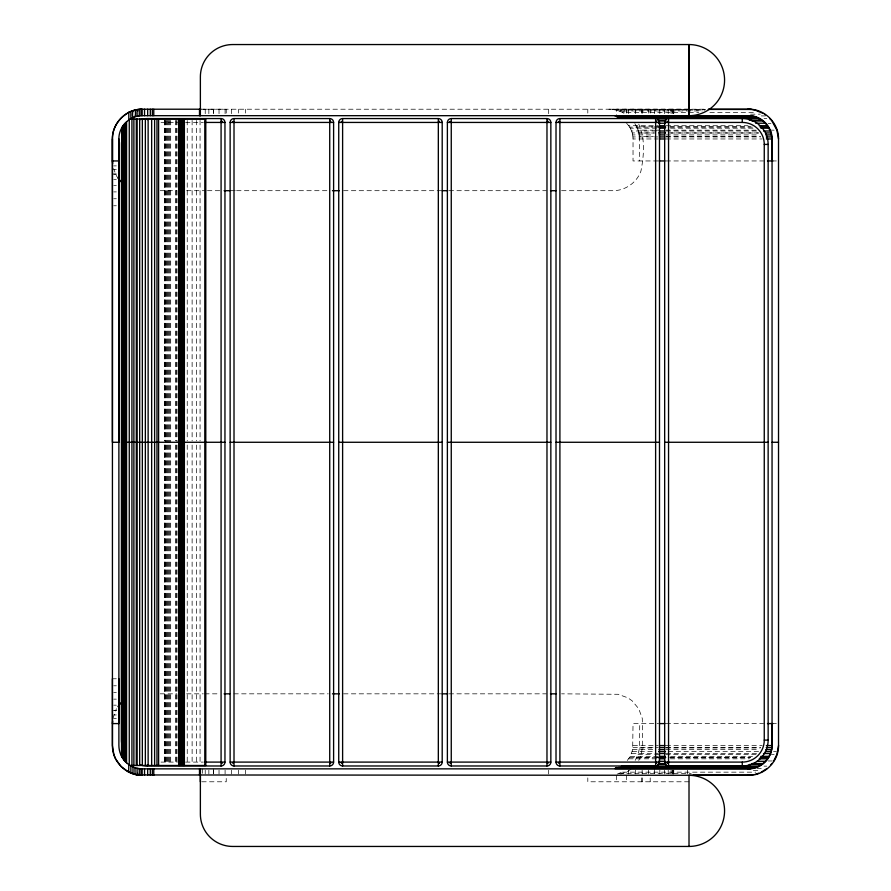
<?xml version="1.0" encoding="UTF-8"?>
<svg xmlns="http://www.w3.org/2000/svg" width="891" height="891" viewBox="0 0 891 891"><rect width="100%" height="100%" fill="white"/><g stroke="black" fill="none" stroke-linecap="round" stroke-linejoin="round"><path stroke-width="0.67" stroke-dasharray="4.46 3.34" d="M627.264 760.502L630.293 756.336L632.666 749.609L633.033 723.581L658.026 723.581M635.16 760.424L638.045 754.376L639.526 747.95L639.727 723.581M112.879 718.413L116.42 708.713M638.736 760.446L640.93 755.746L642.723 745.567L642.277 718.413L638.736 708.713L632.098 700.794L627.854 697.82L618.142 694.289L561.597 693.833M631.04 769.1L627.854 771.328L620.648 774.19M617.229 774.123L623.956 771.283M203.092 109.214L226.236 109.214L226.236 113.101M689.01 109.214L616.494 109.214L616.494 115.685M200.375 109.214L705.627 109.214M608.932 109.214L705.627 109.437M612.607 109.437L616.171 110.094L686.994 110.094M688.375 110.094L705.037 110.094M616.171 110.094L619.022 110.941L702.331 110.941M619.022 110.941L622.408 112.366L698.778 112.366M709.882 112.366L754.321 112.366M750.545 114.171L760.268 114.171M761.293 115.919L765.458 115.919M764.033 118.38L766.806 118.38M161.004 122.435L177.387 122.435M185.584 122.435L203.326 122.435M768.165 123.571L770.938 123.571M626.596 123.225L628.69 125.72L657.848 125.72M666.19 125.72L748.106 125.72M634.86 123.571L636.653 126.778L653.315 126.778M654.707 126.778L658.872 126.778M669.976 126.778L750.512 126.778M628.69 125.72L629.636 127.101L653.248 127.101M654.629 127.101L658.794 127.101M669.909 127.101L753.218 127.101M629.636 127.101L630.293 128.193L658.07 128.193M670.567 128.193L753.875 128.193M636.653 126.778L638.045 130.153L653.315 130.153M654.707 130.153L658.872 130.153M665.811 130.153L756.069 130.153M771.339 130.153L774.123 130.153M630.293 128.193L631.574 130.999L657.959 130.999M666.29 130.999L756.548 130.999M631.574 130.999L632.209 132.937L654.428 132.937M668.317 132.937L758.564 132.937M638.045 130.153L638.88 133.004L654.15 133.004M670.812 133.004L758.297 133.004M632.209 132.937L632.666 134.92L653.493 134.92M665.989 134.92L759.021 134.92M638.88 133.004L639.526 136.579L653.415 136.579M665.911 136.579L760.335 136.579M632.666 134.92L632.944 136.936L657.937 136.936M666.268 136.936L760.68 136.936M632.944 136.936L633.033 138.963L658.026 138.963M666.112 138.963L762.161 138.963M658.026 160.948L633.033 160.948L633.033 138.963M666.112 160.948L763.554 160.948M771.884 160.948L777.242 160.948M113.714 165.882L116.298 165.882M113.714 169.602L116.298 169.602M112.422 173.979L116.298 173.979M113.714 174.213L116.298 174.213M113.714 179.369L116.298 179.369M113.714 185.384L116.298 185.384M160.235 190.696L176.897 190.696M186.62 190.696L206.066 190.696M207.447 190.696L219.954 190.696M231.059 190.696L235.224 190.696M236.616 190.696L328.278 190.696M343.558 190.696L440.767 190.696M449.097 190.696L546.317 190.696M561.597 190.696L612.975 190.696C625.204 190.741 636.798 182.633 640.93 171.128C643.915 155.892 645.44 138.517 638.736 124.094M113.714 191.899L116.298 191.899M113.714 198.749L116.298 198.749M113.714 205.765L116.298 205.765M112.422 678.775L116.298 678.775M113.714 685.792L116.298 685.792M113.714 692.63L116.298 692.63M160.235 693.833L176.897 693.833M186.62 693.833L203.282 693.833M204.674 693.833L219.954 693.833M233.843 693.833L328.278 693.833M343.558 693.833L440.767 693.833M449.097 693.833L546.317 693.833M113.714 699.145L116.298 699.145M113.714 705.171L116.298 705.171M113.714 710.327L116.298 710.327M113.714 710.55L116.298 710.55M113.714 714.938L116.298 714.938M113.714 718.647L116.298 718.647M666.112 723.581L763.554 723.581M771.884 723.581L777.242 723.581M633.033 745.567L658.026 745.567M666.112 745.567L762.161 745.567M632.944 747.594L657.937 747.594M666.268 747.594L760.68 747.594M639.526 747.95L653.415 747.95M665.911 747.95L760.335 747.95M632.666 749.609L653.493 749.609M665.989 749.609L759.021 749.609M632.209 751.592L654.428 751.592M668.317 751.592L758.564 751.592M773.566 751.525L776.339 751.525M631.574 753.53L657.959 753.53M666.29 753.53L757.929 753.53M638.045 754.376L653.315 754.376M654.707 754.376L658.872 754.376M665.811 754.376L756.069 754.376M771.339 754.376L774.123 754.376M630.293 756.336L658.07 756.336M670.567 756.336L752.494 756.336M629.636 757.439L653.248 757.439M654.629 757.439L658.794 757.439M669.909 757.439L750.445 757.439M636.653 757.751L653.315 757.751M654.707 757.751L658.872 757.751M669.976 757.751L750.512 757.751M628.69 758.809L657.848 758.809M670.355 758.809L749.498 758.809M768.165 760.97L772.33 760.97M161.004 762.095L177.387 762.095M185.584 762.095L203.326 762.095M764.033 766.149L766.806 766.149M757.127 768.621L761.293 768.621M753.329 770.359L760.268 770.359M622.408 772.163L755.713 772.163M619.022 773.588L691.227 773.588M201.734 781.786L226.236 781.786L226.236 775.315M689.01 781.786L587.804 781.786L587.804 777.91M612.975 109.214L618.142 109.671L627.854 113.202M622.408 112.366L623.956 113.246M118.648 179.013L116.42 175.828L113.558 168.622M639.526 136.579L639.727 160.948M687.529 770.147L687.529 774.023M673.752 109.214L673.752 115.685M673.752 770.147L673.752 774.023M673.529 109.214L673.529 115.685M673.529 770.147L673.529 774.023M672.928 109.214L672.928 115.685M672.928 770.147L672.928 774.023M672.26 109.214L672.26 113.09M672.26 770.147L672.26 774.023M671.068 109.214L671.068 115.685M671.068 770.147L671.068 774.023M668.217 109.214L668.217 115.685M668.217 770.147L668.217 774.023M664.441 109.214L664.441 115.685M664.441 770.147L664.441 774.023M659.83 109.214L659.83 115.685M659.83 770.147L659.83 774.023M654.495 109.214L654.495 115.685M654.495 768.855L654.495 774.023M650.207 109.214L650.207 113.09M650.207 777.91L650.207 781.786M648.548 109.214L648.548 113.09M648.548 770.147L648.548 774.023M642.366 109.214L642.366 113.09M642.366 777.91L642.366 781.786M642.144 109.214L642.144 113.09M642.144 770.147L642.144 774.023M641.487 109.214L641.487 113.09M641.487 777.91L641.487 781.786M635.417 109.214L635.417 115.685M635.417 770.147L635.417 774.023M628.534 109.214L628.534 115.685M628.534 770.147L628.534 774.023M626.596 109.214L626.596 113.09M626.596 775.315L626.596 781.786M616.494 775.315L616.494 781.786M587.804 109.214L587.804 113.09M548.678 109.214L548.678 115.685M548.678 770.147L548.678 774.023M245.638 109.214L245.638 113.09M245.638 770.147L245.638 774.023M238.554 109.214L238.554 113.09M238.554 770.147L238.554 774.023M231.649 109.214L231.649 115.685M231.649 770.147L231.649 774.023M225.089 109.214L225.089 115.685M225.089 770.147L225.089 774.023M219.03 109.214L219.03 115.685M219.03 770.147L219.03 774.023M213.628 109.214L213.628 115.685M213.628 768.855L213.628 774.023M213.406 109.214L213.406 113.09M213.406 770.147L213.406 774.023M208.862 109.214L208.862 115.685M208.862 770.147L208.862 774.023M205.22 109.214L205.22 115.685M205.22 770.147L205.22 774.023M202.547 768.855L202.547 774.023M200.063 120.441L200.063 440.878M200.063 445.043L200.063 764.088M196.432 120.441L196.432 440.878M196.432 445.043L196.432 764.088M192.122 120.441L192.122 440.878M192.122 445.043L192.122 764.088M187.233 120.441L187.233 440.878M187.233 445.043L187.233 764.088M177.019 120.441L177.019 442.27M177.019 445.043L177.019 764.088M176.229 120.441L176.229 440.878M176.229 445.043L176.229 764.088M175.382 120.441L175.382 440.878M175.382 445.043L175.382 764.088M170.693 120.441L170.693 442.27M170.693 445.043L170.693 764.088M169.802 120.441L169.802 442.27M169.802 445.043L169.802 764.088M168.9 120.441L168.9 442.27M168.9 445.043L168.9 764.088M168.02 120.441L168.02 442.27M168.02 445.043L168.02 764.088M167.174 120.441L167.174 442.27M167.174 445.043L167.174 764.088M166.394 120.441L166.394 442.27M166.394 445.043L166.394 764.088M165.704 120.441L165.704 442.27M165.704 445.043L165.704 764.088M165.113 120.441L165.113 442.27M165.113 445.043L165.113 764.088M164.668 120.441L164.668 440.878M164.668 445.043L164.668 764.088M164.356 120.441L164.356 440.878M164.356 445.043L164.356 764.088"/><path stroke-width="1.34" d="M112.422 678.775L112.433 745.567L113.881 754.766L115.663 759.076L121.131 766.605L128.66 772.074L137.515 774.947L748.774 775.315C764.678 775.593 778.801 761.471 778.522 745.567L778.522 138.963L776.896 130.153L771.996 121.131M200.921 109.214L142.17 109.214C126.266 108.914 112.121 123.058 112.422 138.963L112.422 442.27L118.893 442.27L118.893 138.963C118.648 126.522 129.718 115.451 142.17 115.685L748.774 115.685C761.226 115.462 772.274 126.511 772.052 138.963L772.052 745.567C772.274 758.018 761.226 769.067 748.774 768.855L142.17 768.855C135.744 768.777 129.262 766.082 124.996 761.204L124.996 123.326M118.893 678.775L118.893 723.581L112.422 723.581L112.656 720.997M200.375 781.786L200.375 768.855L200.375 814.118A32.332 32.332 0 0 0 232.707 846.45L689.01 846.45A35.562 35.562 0 0 0 724.572 810.888A35.562 35.562 0 0 0 689.01 775.315L689.01 846.45M689.01 115.685L689.01 44.55A35.562 35.562 0 0 1 724.572 80.112A35.562 35.562 0 0 1 689.01 115.685L689.01 44.55L232.707 44.55A32.332 32.332 0 0 0 200.375 76.882L200.375 115.685M755.924 767.441C765.013 764.266 772.052 755.379 771.884 745.567L771.884 723.581M137.515 774.947L137.648 773.355M778.578 745.567L776.896 754.376L773.722 760.97M142.17 768.855L142.17 775.315C126.266 775.582 112.155 761.471 112.433 745.567L112.422 138.963C112.166 123.058 126.266 108.936 142.181 109.214L142.17 115.685M221.647 121.065L221.079 122.435L222.126 121.388M330.294 121.065L329.726 122.435L330.773 121.388M438.895 121.065L438.327 122.435L439.374 121.388M547.542 121.065L546.974 122.435L548.021 121.388M656.188 121.065L655.62 122.435L656.667 121.388M123.326 125.297L122.479 126.678L122.479 757.862M117.902 706.585L121.221 702.631M125.687 122.524L125.776 762.083C121.432 757.74 118.937 751.714 118.893 745.567L118.882 138.963M770.927 764.623L771.996 763.409M232.963 763.142L234.01 762.095L232.64 762.663M341.565 763.142L342.612 762.095L341.242 762.663M450.211 763.142L451.258 762.095L449.888 762.663M558.857 763.142L559.904 762.095L558.534 762.663M667.504 763.142L668.551 762.095L667.181 762.663M766.85 768.621L761.259 772.163M758.809 773.199L755.022 774.446M128.66 112.455L130.866 111.542L130.866 118.67M616.995 767.474L615.403 767.975L755.846 767.474L618.387 767.474M132.982 110.673C130.665 121.8 137.303 118.08 135.042 110.172M747.783 768.855L754.254 767.975M747.783 775.315L752.995 774.814M138.528 115.964L139.274 115.908L139.274 109.448M708.412 109.214L748.774 109.214C764.678 108.936 778.801 123.058 778.522 138.963M708.401 109.437L751.447 109.437L755.022 110.094M614.979 115.908L751.057 115.908L755.924 117.089L763.019 121.02L751.904 121.02M616.784 116.554L754.254 116.554M617.073 117.089L755.846 117.055M621.406 118.347L758.865 118.347M140.065 119.606A25.872 25.872 0 0 1 147.349 118.559L221.079 118.559A3.876 3.876 0 0 1 224.955 122.435L224.955 762.095A3.876 3.876 0 0 1 221.079 765.982L147.349 765.982A25.872 25.872 0 0 1 140.065 764.923M234.01 118.559L329.726 118.559A3.876 3.876 0 0 1 333.602 122.435L333.602 762.095A3.876 3.876 0 0 1 329.726 765.982L234.01 765.982A3.876 3.876 0 0 1 230.134 762.095L230.134 122.435A3.876 3.876 0 0 1 234.01 118.559L234.01 765.982M342.612 118.559L438.327 118.559A3.876 3.876 0 0 1 442.203 122.435L442.203 762.095A3.876 3.876 0 0 1 438.327 765.982L342.612 765.982A3.876 3.876 0 0 1 338.736 762.095L338.736 122.435A3.876 3.876 0 0 1 342.612 118.559L342.612 765.982M451.258 118.559L546.974 118.559A3.876 3.876 0 0 1 550.85 122.435L550.85 762.095A3.876 3.876 0 0 1 546.974 765.982L451.258 765.982A3.876 3.876 0 0 1 447.382 762.095L447.382 122.435A3.876 3.876 0 0 1 451.258 118.559L451.258 765.982M559.904 118.559L655.62 118.559A3.876 3.876 0 0 1 659.496 122.435L659.496 762.095A3.876 3.876 0 0 1 655.62 765.982L559.904 765.982A3.876 3.876 0 0 1 556.017 762.095L556.017 122.435A3.876 3.876 0 0 1 559.904 118.559L559.904 765.982M668.551 118.559L742.27 118.559A25.872 25.872 0 0 1 768.142 144.42L768.142 740.109A25.872 25.872 0 0 1 742.27 765.982L668.551 765.982A3.876 3.876 0 0 1 664.664 762.095L664.664 122.435A3.876 3.876 0 0 1 668.551 118.559L668.551 765.982M130.242 119.049L205.788 119.049L205.788 765.48L130.242 765.48M657.536 120.018L665.867 120.018M749.175 120.018L761.671 120.018M658.872 121.02L665.822 121.02M204.696 122.435L224.955 122.435M230.134 122.435L333.602 122.435M338.736 122.435L442.203 122.435M447.382 122.435L550.85 122.435M556.017 122.435L659.496 122.435M664.664 122.435L742.27 122.435A21.985 21.985 0 0 1 764.266 144.42L768.142 144.42M658.527 123.225L665.466 123.225M755.724 123.225L765.447 123.225L770.437 130.999L771.795 136.936L771.884 160.948M659.24 125.72L664.797 125.72M759.21 125.72L767.552 125.72M658.794 127.101L665.744 127.101M760.157 127.101L768.488 127.101M659.463 128.193L665.009 128.193M760.825 128.193L769.156 128.193M659.351 130.999L664.909 130.999M763.487 130.999L770.437 130.999M658.594 132.937L665.532 132.937M765.514 132.937L771.06 132.937M659.05 134.92L664.597 134.92M765.959 134.92L771.517 134.92M659.318 136.936L664.875 136.936M766.238 136.936L771.795 136.936M659.418 138.963L664.964 138.963M766.327 138.963L771.884 138.963M112.433 138.963L112.433 160.948L118.893 160.948M659.162 160.948L664.964 160.948M767.474 160.948L773.02 160.948M224.12 190.696L229.678 190.696M332.443 190.696L339.382 190.696M442.159 190.696L447.716 190.696M550.482 190.696L556.04 190.696M121.521 442.27L224.955 442.27M230.134 442.27L333.602 442.27M338.736 442.27L442.203 442.27M447.382 442.27L550.85 442.27M556.017 442.27L659.496 442.27M664.664 442.27L768.142 442.27M772.052 442.27L778.522 442.27M224.12 693.833L229.678 693.833M332.443 693.833L339.382 693.833M442.159 693.833L447.716 693.833M550.482 693.833L556.04 693.833M659.162 723.581L664.964 723.581M767.474 723.581L773.02 723.581M664.664 762.095L742.27 762.095A21.985 21.985 0 0 0 764.266 740.109L768.142 740.109M659.418 745.567L664.964 745.567M766.327 745.567L771.884 745.567M659.318 747.594L664.875 747.594M766.238 747.594L771.795 747.594M659.05 749.609L664.597 749.609M765.959 749.609L771.517 749.609M658.594 751.592L665.532 751.592M765.514 751.592L771.06 751.592M659.351 753.53L664.909 753.53M763.487 753.53L770.437 753.53M659.463 756.336L665.009 756.336M760.825 756.336L769.156 756.336M658.794 757.439L665.744 757.439M760.157 757.439L768.488 757.439M659.24 758.809L664.797 758.809M759.21 758.809L767.552 758.809M658.527 761.304L665.466 761.304M757.116 761.304L765.447 761.304M204.696 762.095L224.955 762.095M230.134 762.095L333.602 762.095M338.736 762.095L442.203 762.095M447.382 762.095L550.85 762.095M556.017 762.095L659.496 762.095M658.872 763.52L665.822 763.52M751.904 763.52L763.019 763.52M657.536 764.511L665.867 764.511M749.175 764.511L761.671 764.511M621.406 766.182L758.865 766.182M614.979 768.632L751.057 768.632M693.131 775.092L751.447 775.092M747.783 109.214L751.447 109.437M751.057 115.908L747.783 115.685M138.528 768.565L139.274 768.621L139.274 775.092L142.17 775.315M132.971 773.867L133.004 766.895M134.975 767.708L135.042 774.357L137.103 774.847L137.103 768.22M755.178 110.139L762.807 113.246M667.181 121.867L668.551 122.435L667.504 121.388M558.534 121.867L559.904 122.435L558.857 121.388M449.888 121.867L451.258 122.435L450.211 121.388M341.242 121.867L342.612 122.435L341.565 121.388M232.64 121.867L234.01 122.435L232.963 121.388M128.66 772.074L128.794 764.589M764.433 114.171L765.48 114.928M763.142 121.143L765.447 123.225M121.221 181.909L117.902 177.955M656.667 763.142L655.62 762.095L656.188 763.464M548.021 763.142L546.974 762.095L547.542 763.464M439.374 763.142L438.327 762.095L438.895 763.464M330.773 763.142L329.726 762.095L330.294 763.464M222.126 763.142L221.079 762.095L221.647 763.464M769.59 118.38L770.904 119.873M124.038 760.079L123.593 124.974M124.84 761.014L124.261 760.346L124.261 124.183M121.521 756.292L121.766 127.836L121.766 756.693M112.433 160.948L112.656 163.532M137.515 109.582L137.648 111.186M764.255 144.42L764.255 740.109M742.27 118.559L742.27 122.435M742.27 762.095L742.27 765.982M655.62 118.559L655.62 765.982M546.974 118.559L546.974 765.982M438.327 118.559L438.327 765.982M329.726 118.559L329.726 765.982M221.079 118.559L221.079 765.982M204.807 119.049L204.807 765.48M200.152 109.214L200.152 115.685M200.152 768.855L200.152 775.315M199.495 109.214L199.495 115.685M199.495 768.855L199.495 775.315M184.381 119.049L184.381 765.48M184.081 119.049L184.081 765.48M183.624 119.049L183.624 765.48M183.045 119.049L183.045 765.48M182.354 119.049L182.354 765.48M181.575 119.049L181.575 765.48M180.728 119.049L180.728 765.48M179.837 119.049L179.837 765.48M179.202 119.049L179.202 765.48M179.046 119.049L179.046 765.48M178.735 119.049L178.735 765.48M158.598 119.049L158.598 765.48M156.961 119.049L156.961 765.48M154.622 119.049L154.622 765.48M153.775 109.214L153.775 115.685M153.775 768.855L153.775 775.315M152.35 109.214L152.35 115.685M152.35 768.855L152.35 775.315M151.659 119.049L151.659 765.48M150.301 109.214L150.301 115.685M150.289 768.855L150.289 775.315M148.129 119.049L148.129 765.48M147.672 109.214L147.672 115.685M147.661 768.855L147.661 775.315M147.349 118.559L147.349 119.695M147.349 764.834L147.349 765.982M145.356 119.049L145.356 765.48M144.531 109.214L144.531 115.685M144.531 768.855L144.531 775.315M142.337 119.049L142.337 765.48M140.978 109.315L140.978 115.774M140.978 768.755L140.978 775.226M139.687 119.049L139.687 765.48M137.158 119.049L137.158 765.48M137.103 109.682L137.103 116.309M136.312 119.049L136.312 765.48M133.884 119.049L133.884 765.48M131.935 119.049L131.935 765.48M130.866 765.859L130.866 772.987M129.262 119.65L129.262 764.879M128.794 112.4L128.794 119.94M126.567 121.766L126.567 762.763M122.991 125.843L122.991 758.698M122.067 127.346L122.067 757.183M121.599 141.97A25.872 25.872 0 0 0 121.488 144.42L121.488 740.109A25.872 25.872 0 0 0 121.599 742.571"/></g></svg>
